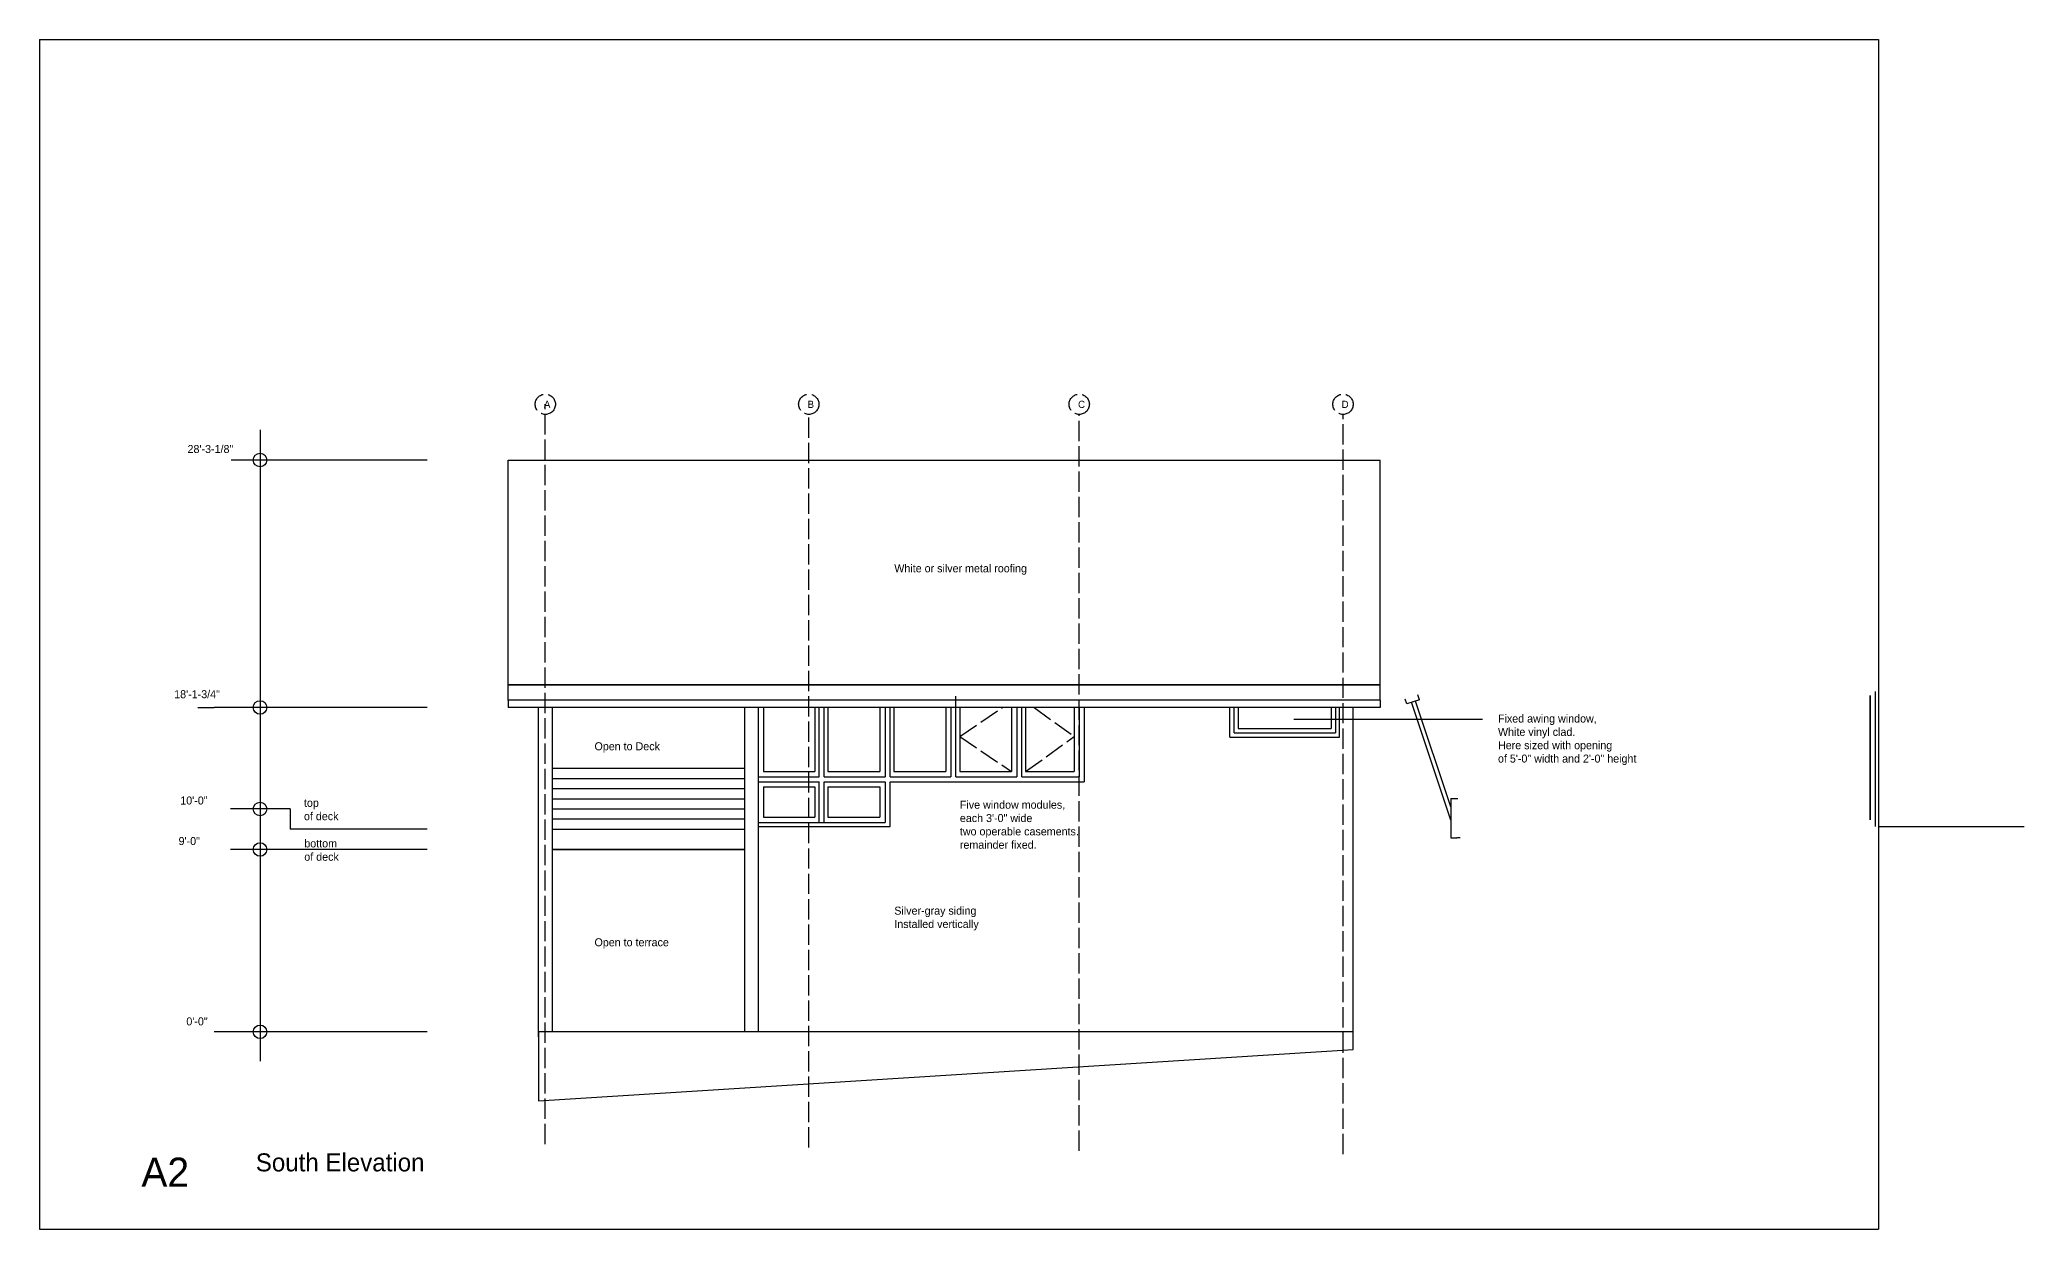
# Model space of a CAD drawing. Header units: inches. Extents: x -173 to 6851, y -308 to 3486.
# Drawn here: x 3365 to 4539, y -308 to 396 of the extents above; entities that cross this region are included whole.
import ezdxf

# ---------------------------------------------------------------- set-up
doc = ezdxf.new("R2010")
doc.units = ezdxf.units.IN
doc.header["$MEASUREMENT"] = 0
doc.linetypes.add('ACAD_ISO02W100', pattern=[15, 12, -3])
for name, color, linetype in [('const', 7, 'Continuous'), ('e1', 7, 'Continuous'), ('e2', 251, 'Continuous'), ('grid', 252, 'ACAD_ISO02W100'), ('millwork', 253, 'Continuous'), ('soffit', 253, 'ACAD_ISO02W100'), ('walls', 7, 'Continuous')]:
    doc.layers.add(name, color=color, linetype=linetype)

msp = doc.modelspace()

# ---------------------------------------------------------------- linework, layer by layer
for p, q in [((3365.1, 396.2), (3365.1, -307.8)), ((3365.1, 396.2), (4453.1, 396.2)), ((4453.1, 396.2), (4453.1, -307.8)), ((3660.3, -190.5), (3660.3, -194)), ((3365.1, -307.8), (4453.1, -307.8))]:
    msp.add_line(p, q)
at = {"layer": 'e1'}
for p, q in [((3642.3, 14.3), (4158.3, 14.3)), ((4158.3, 14.3), (3642.3, 14.3)), ((4158.3, 5.4), (3642.3, 5.4)), ((3642.3, 5.4), (3642.3, 1)), ((4158.3, 1), (3642.3, 1)), ((3668.3, 1), (3668.3, -191)), ((3782.3, -190.5), (3782.3, 1)), ((4158.3, 5.4), (4158.3, 1)), ((3668.3, -71), (3782.3, -71)), ((3668.3, -83.1), (3782.3, -83.1)), ((3660.3, -194), (3660.3, -231.9))]:
    msp.add_line(p, q, dxfattribs=at)
at = {"layer": 'e2'}
for p, q in [((3495.5, 165.2), (3495.5, -208.4)), ((3594.4, 147.4), (3478.5, 147.4)), ((3458.6, 1), (3468.3, 1)), ((3478, 1), (3468.3, 1)), ((3594.4, 1), (3478, 1)), ((3790.3, 1), (3790.3, -190.5)), ((3793.5, 1), (3793.5, -37)), ((3823.8, 1), (3823.8, -37)), ((3826.3, -40), (3826.3, 1)), ((3829.3, -40), (3829.3, 1)), ((3831.5, 1), (3831.5, -37)), ((3862.2, 1), (3862.2, -37)), ((3865.3, 1), (3865.3, -40)), ((3868.3, -40), (3868.3, 1)), ((3870.5, 1), (3870.5, -37)), ((3901.2, 1), (3901.2, -37)), ((3904.3, 1), (3904.3, -40)), ((3907.3, -40), (3907.3, 7.7)), ((3909.5, 1), (3909.5, -37)), ((3940.2, 1), (3940.2, -37)), ((3943.3, 1), (3943.3, -40)), ((3946.3, -40), (3946.3, 1)), ((3948.5, 1), (3948.5, -37)), ((3977.2, 1), (3977.2, -37)), ((3980.2, 1), (3980.2, -40)), ((3983.2, 1), (3983.2, -43)), ((4069.3, -16.5), (4069.3, 1)), ((4071.8, -14), (4071.8, 1)), ((4074.3, 1), (4074.3, -11.5)), ((4129.3, 1), (4129.3, -11.5)), ((4131.8, 1), (4131.8, -14)), ((4134.2, -16.5), (4134.2, 1)), ((4174, 3.1), (4173.1, 5.9)), ((4181.6, 5.6), (4174, 3.1)), ((4200.1, -65.7), (4176.9, 4.1)), ((4200.1, -57.8), (4179.2, 4.8)), ((4181.6, 5.6), (4180.6, 8.5)), ((4448.3, -65.5), (4448.3, 8)), ((4448.3, 8), (4448.3, -65.5)), ((4451.4, -69.5), (4451.4, 10.5)), ((4074.3, -11.5), (4129.3, -11.5)), ((4107.2, -5.9), (4218.8, -5.9)), ((4069.3, -16.5), (4134.2, -16.5)), ((4071.8, -14), (4131.8, -14)), ((3668.3, -35), (3782.3, -35)), ((3668.3, -41), (3782.3, -41)), ((3790.3, -40), (3826.3, -40)), ((3790.3, -43), (3826.3, -43)), ((3793.5, -37), (3823.8, -37)), ((3793.5, -46), (3793.5, -64)), ((3793.5, -46), (3823.8, -46)), ((3823.8, -46), (3823.8, -64)), ((3826.3, -67), (3826.3, -43)), ((3829.3, -40), (3865.3, -40)), ((3829.3, -67), (3829.3, -43)), ((3829.3, -43), (3865.3, -43)), ((3831.5, -37), (3862.2, -37)), ((3831.5, -46), (3831.5, -64)), ((3831.5, -46), (3862.2, -46)), ((3862.2, -46), (3862.2, -64)), ((3865.3, -43), (3865.3, -67)), ((3868.3, -40), (3904.3, -40)), ((3868.3, -69.5), (3868.3, -43)), ((3868.3, -43), (3983.2, -43)), ((3870.5, -37), (3901.2, -37)), ((3907.3, -40), (3943.3, -40)), ((3909.5, -37), (3940.2, -37)), ((3946.3, -40), (3980.2, -40)), ((3948.5, -37), (3977.2, -37)), ((3668.3, -47), (3782.3, -47)), ((3668.3, -53), (3782.3, -53)), ((3513.3, -59.1), (3478, -59.1)), ((3513.3, -59.1), (3513.3, -71)), ((3668.3, -59), (3782.3, -59)), ((3668.3, -65), (3782.3, -65)), ((3790.3, -67), (3865.3, -67)), ((3790.3, -69.5), (3868.3, -69.5)), ((3793.5, -64), (3823.8, -64)), ((3831.5, -64), (3862.2, -64)), ((4453.1, -69.5), (4539.4, -69.5)), ((3594.4, -71), (3513.3, -71)), ((4205.6, -76.2), (4203.6, -76.2)), ((3594.4, -83), (3478, -83)), ((3594.4, -191), (3468.3, -191)), ((3660.3, -190.5), (3660.3, -194))]:
    msp.add_line(p, q, dxfattribs=at)
for centre in [(3495.5, 147.4), (3495.5, 1), (3495.5, -59.1), (3495.5, -83.1), (3495.5, -191)]:
    msp.add_circle(centre, 4, dxfattribs=at)
at = {"layer": 'grid'}
for p, q in [((3664.3, -257.4), (3664.3, 180.4)), ((3820.2, -259.4), (3820.2, 174.4)), ((3980.2, -261.4), (3980.2, 174.4)), ((4136.3, -263.4), (4136.3, 174.4))]:
    msp.add_line(p, q, dxfattribs=at)
for centre in [(3664.3, 180.4), (3820.2, 180.4), (3980.2, 180.4), (4136.3, 180.4)]:
    msp.add_circle(centre, 6, dxfattribs=at)
at = {"layer": 'millwork'}
for p, q in [((4200.1, -52.8), (4200.1, -76.2)), ((4200.1, -52.8), (4204.2, -52.8)), ((4200.1, -76.2), (4203.6, -76.2))]:
    msp.add_line(p, q, dxfattribs=at)
at = {"layer": 'soffit'}
for p, q in [((3909.5, -16.2), (3934.8, 1)), ((3953.6, 1), (3977.2, -16.2)), ((3909.5, -16.2), (3940.2, -37)), ((3948.5, -37), (3977.2, -16.2))]:
    msp.add_line(p, q, dxfattribs=at)
at = {"layer": 'walls'}
for p, q in [((3642.3, 147.4), (4158.3, 147.4)), ((3642.3, 5.4), (3642.3, 147.4)), ((4158.3, 5.4), (4158.3, 147.4)), ((3660.3, -194), (3660.3, 1)), ((4142.3, -201.4), (4142.3, 1)), ((3782.3, -83), (3668.3, -83)), ((3782.3, -83), (3668.3, -83)), ((4142.3, -191), (3660.3, -191)), ((3660.3, -231.9), (4142.3, -201.4))]:
    msp.add_line(p, q, dxfattribs=at)

# ---------------------------------------------------------------- texts
at = {"layer": 'const', "attachment_point": 1}
for s, insert, char_height, width in [('A', (3663.5, 182.5), 4.26, 1625.197), ('B', (3819.5, 182.5), 4.26, 1625.197), ('C', (3979.5, 182.5), 4.26, 1625.197), ('D', (4135.5, 182.5), 4.26, 1625.197), ('28\'-3-1/8"', (3452.6, 156.3), 4.74, 1805.775), ('White or silver metal roofing', (3870.8, 85.7), 4.736, 1805.775), ('18\'-1-3/4"', (3444.7, 11.2), 4.74, 1805.775), ('Fixed awing window,^JWhite vinyl clad.^JHere sized with opening^Jof 5\'-0" width and 2\'-0" height', (4228, -3.2), 4.736, 1805.775), ('Open to Deck', (3693.4, -19.6), 4.736, 1805.775), ('10\'-0"', (3448.3, -51.7), 4.74, 1805.775), ('top^Jof deck', (3521.5, -53.1), 4.736, 1805.775), ('Five window modules,^Jeach 3\'-0" wide^Jtwo operable casements.^Jremainder fixed.', (3909.6, -54.2), 4.736, 1805.775), ('9\'-0"', (3447.3, -75.7), 4.74, 1805.775), ('bottom^Jof deck', (3521.7, -77.1), 4.736, 1805.775), ('Silver-gray siding^JInstalled vertically', (3870.8, -116.9), 4.736, 1805.775), ('Open to terrace', (3693.4, -135.6), 4.736, 1805.775), ('0\'-0"', (3451.9, -182.4), 4.74, 1805.775), ('A2', (3425.3, -265.4), 17.26, 6582.049), ('South Elevation', (3493, -262.9), 10.656, 4062.993)]:
    msp.add_mtext(s, dxfattribs=dict(at, insert=insert, char_height=char_height, width=width))

doc.saveas('drawing.dxf')
